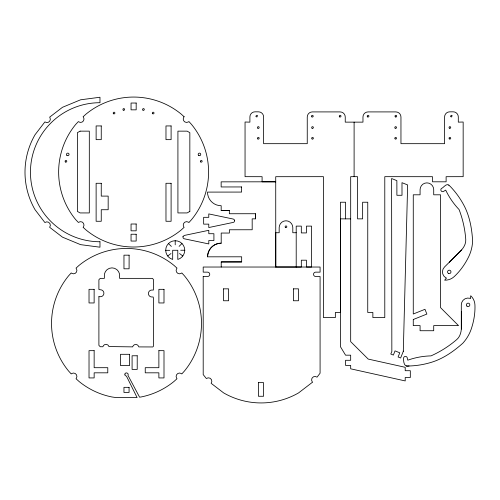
<?xml version="1.0" encoding="UTF-8"?>
<svg xmlns="http://www.w3.org/2000/svg" width="500" height="500" viewBox="0 0 500 500"><rect width="100%" height="100%" fill="white"/><g stroke="black" fill="none" stroke-linecap="round" stroke-linejoin="round"><path stroke-width="0.75" d="M350.688 218.863L340.45 218.863L340.45 346.725L345.562 355.181L350.675 355.181L350.675 360.294L345.562 360.294L345.562 365.406L350.675 365.406L350.675 368.812L405.206 380.931L405.206 377.525L410.319 377.525L410.319 370.706L405.206 370.706L405.206 367.3L368.206 359.075L350.675 341.644L350.688 176.663L357.525 176.663L357.525 218.863L362.638 218.863L362.638 202.225L367.762 202.225L367.738 312.462L372.863 312.462L372.863 317.575L384.787 317.575L384.787 176.663L432.488 176.694L432.488 181.806L446.119 181.806L446.119 176.694L463.162 176.663L463.162 122.019L458.306 122.15L458.306 116.919A5.112 5.112 0 0 0 453.194 111.819L449.706 111.838A5.112 5.112 0 0 0 444.594 116.95L444.594 143.675L400.956 143.675L400.956 117.025A5.112 5.112 0 0 0 395.85 111.912L368.075 111.912A5.112 5.112 0 0 0 362.969 117.025L362.969 122.137L345.244 122.137L345.244 117.025A5.112 5.112 0 0 0 340.131 111.912L312.362 111.912A5.112 5.112 0 0 0 307.25 117.025L307.25 143.675L263.619 143.675L263.619 116.95A5.112 5.112 0 0 0 258.506 111.838L255.019 111.819A5.112 5.112 0 0 0 249.906 116.919L249.906 122.15L245.05 122.019L245.05 176.663L262.094 176.694L262.094 181.806L275.725 181.806L221.15 181.85L221.156 186.962L241.606 186.95M345.575 218.863L345.575 202.225L340.45 202.225L340.469 312.462L335.35 312.462L335.35 317.575L323.425 317.575L323.425 176.663L275.725 176.694L275.756 267L301.319 267.006L301.319 260.194L306.431 260.194L306.431 267.006L311.544 267.006L311.544 226.112L306.431 226.112L306.431 232.925L301.319 232.925L301.319 226.112L296.206 226.112L296.206 267.006M461.337 329.05L461.306 304.856A6.819 6.819 0 0 1 469.888 298.275L470.45 298.506L470.725 295.75A13.312 13.312 0 0 1 474.938 304.856C475.288 313.319 473.781 321.806 470.981 329.781A40.325 40.325 0 0 1 462.856 343.181C454.169 350.919 444.412 357.875 433.331 361.688A83.925 83.925 0 0 1 409.081 365.988C404.075 367.663 403.394 361.694 403.587 358.256A1.85 1.85 0 0 1 405.438 356.4A1.85 1.85 0 0 1 407.294 358.256L407.788 360.188L409.188 359.694A74.837 74.837 0 0 1 431.006 355.881A105.175 105.175 0 0 0 456.831 339.487C459.831 336.962 461.037 332.844 461.337 329.05L461.362 311.644M403.3 351.344L407.644 184.944L401.987 182.681L402.006 195.281L396.894 195.287L396.869 180.637L391.6 178.525L391.844 351.431L390.8 354.031L393.35 355.075L395.031 350.887L399.775 352.788L398.1 356.981L400.637 357.994L403.413 351.05M184.781 250.238C184.775 254.431 181.838 258.325 177.794 259.462L177.794 250.275L172.681 250.275L172.681 259.45C168.663 258.337 165.744 254.475 165.7 250.312A9.544 9.544 0 0 1 175.2 240.731A9.544 9.544 0 0 1 184.781 250.238L180.694 250.238M448.725 185L450.731 186.925A83.925 83.925 0 0 1 464.844 207.113C469.981 217.644 471.962 229.469 472.631 241.075A40.325 40.325 0 0 1 468.9 256.3C465.238 263.919 460.306 270.988 454.075 276.725A13.312 13.312 0 0 1 444.656 280.175L446.413 278.038L445.85 277.806A6.819 6.819 0 0 1 444.438 267.081L460.938 250.656C463.769 247.688 466.087 243.644 465.756 239.431A105.175 105.175 0 0 0 459.094 209.575A74.837 74.837 0 0 1 446.362 191.45L445.719 190.119L444 191.131A1.85 1.85 0 0 1 441.381 191.131A1.85 1.85 0 0 1 441.381 188.512C443.537 187.913 446.206 182.925 448.894 185.156M179.081 246.4L181.962 243.5M449.275 262.319L461.562 250M167.719 256.012L170.969 253.531M257.006 116.919C258.975 113.362 254.069 116.506 256.569 116.919M451.644 116.919C453.606 113.362 448.7 116.506 451.2 116.919M241.6 186.944L241.612 192.075L207.5 192.1A13.631 13.631 0 0 0 221.175 205.719L221.175 210.481L229.35 210.469L229.356 213.744L255.456 213.725L255.456 218.85L252.175 218.85L252.188 229.756L229.369 229.775L229.375 233.05L221.194 233.05L221.206 243.181A13.631 13.631 0 0 0 207.581 256.825L241.663 256.8L241.669 261.925L221.219 261.938L221.225 267.05M221.175 210.481L229.356 210.475M296.206 232.731L292.8 232.731L292.8 227.606A6.819 6.819 0 0 0 285.988 220.787A6.819 6.819 0 0 0 279.169 227.606L279.169 232.731L275.763 232.731L275.763 267.006M165.7 250.312L169.788 250.312M221.213 261.938L241.663 261.919M406.3 365.931L409.081 365.988M179.525 253.512L182.787 255.981M168.463 243.556L171.369 246.431M175.2 240.731L175.219 244.819M255.45 213.719L255.456 218.844M354.106 122.137L354.106 176.663M207.581 256.819A13.631 13.631 0 0 1 221.2 243.175M94.15 350.662L94.15 367.694L107.781 367.694L107.781 372.819L94.15 372.819L94.15 377.931L89.025 377.931L89.025 350.662L94.15 350.662M99.975 241.75L99.975 247.2L80.569 244.644L62.488 237.156L49.65 227.306A3.388 3.388 0 0 0 44.894 222.55L35.044 209.713A74.975 74.975 0 0 1 35.044 134.738L44.9 121.894A3.381 3.381 0 0 0 50.081 117.919L49.644 117.15L62.488 107.294L80.569 99.806L99.975 97.25L99.975 102.706A69.525 69.525 0 0 0 30.45 172.225A69.525 69.525 0 0 0 99.975 241.75M158.875 350.662L158.875 367.694L145.244 367.694L145.244 372.819L158.875 372.819L158.875 377.931L164 377.931L164 350.662L158.875 350.662M203.2 276.506L203.2 374.6L206.35 378.525A3.406 3.406 0 0 1 211.131 383.306L223.619 392.887A74.975 74.975 0 0 0 298.594 392.887L312.544 382.188L312.281 381.925A3.406 3.406 0 0 1 317.062 377.15L320.081 373.212L320.081 276.506L315.719 276.506A2.181 2.181 0 0 1 313.538 274.325A2.181 2.181 0 0 1 315.719 272.144L320.081 272.144L320.081 267.031L203.2 267.031L203.2 272.144L207.562 272.144A2.181 2.181 0 0 1 209.744 274.325A2.181 2.181 0 0 1 207.562 276.506L203.2 276.506M223.506 288.844L223.506 300.756L228.612 300.756L228.612 288.844L223.506 288.844M258.438 382.638L258.438 396.269L263.55 396.269L263.55 382.638L258.438 382.638M293.375 288.844L293.375 300.756L298.488 300.756L298.488 288.844L293.375 288.844M413.269 319.513L413.269 325.619L420.081 325.619L420.081 330.731L433.713 330.731L433.713 325.619L458.525 325.619L440.531 307.625L440.531 194.806L433.713 194.806L433.713 189.694A6.819 6.819 0 0 0 426.9 182.875A6.819 6.819 0 0 0 420.081 189.694L420.081 194.806L413.269 194.806L413.269 314.006L424.969 309.312L426.875 314.062L413.269 319.513M129.119 255.169L129.088 268.8L123.963 268.8L123.963 255.169L129.119 255.169M98.906 296.7L98.9 345.381L100.256 346.744L102.875 346.744A3.15 3.15 0 0 1 108.95 346.55L132.694 346.881L132.775 346.512A3.137 3.137 0 0 1 138.556 346.213L138.787 346.912L152.775 346.956L153.431 346.294L153.431 298.106L153.169 296.988L151.881 296.988A3.469 3.469 0 0 1 148.406 293.512A3.469 3.469 0 0 1 151.881 290.044L153.406 290.044L153.431 279.431L152.363 278.363L119.625 278.363L119.625 276.569A7.7 7.7 0 0 0 111.994 267.869A7.7 7.7 0 0 0 104.356 276.569L104.356 278.363L100.244 278.363L98.9 279.706L98.9 289.556L100.431 289.756A3.469 3.469 0 0 1 103.9 293.225A3.469 3.469 0 0 1 100.431 296.7L98.906 296.7M124.869 374.081L125.037 375.375L126.512 376.225L137.094 397.562L115.938 397.562L111.888 396.962A74.975 74.975 0 0 1 78.95 381.388L76.013 378.719L76.45 378.15A3.406 3.406 0 0 0 71.794 373.494L71.225 373.931L68.556 370.994A74.975 74.975 0 0 1 68.556 275.863L71.225 272.925L71.794 273.363A3.406 3.406 0 0 0 76.45 268.712L76.013 268.137L78.95 265.475A74.975 74.975 0 0 1 174.075 265.475L177.019 268.137L176.575 268.712A3.406 3.406 0 0 0 181.231 273.363L181.806 272.925L184.469 275.863A74.975 74.975 0 0 1 184.469 370.994L181.806 373.931L181.231 373.494A3.406 3.406 0 0 0 176.575 378.15L177.019 378.719L174.075 381.388A74.975 74.975 0 0 1 141.144 396.962L139.594 397.194L127.987 375.375C129.288 373.25 125.456 371.669 124.869 374.081M182.956 236.681L183.131 237.975L184.163 238.769L208.8 243.938L208.8 240.531L213.912 240.531L213.912 233.713L208.8 233.713L208.8 230.306L184.163 235.475L182.956 236.681M234.669 220.725L234.169 221.931L233.406 222.375L208.769 227.544L208.769 224.137L203.656 224.137L203.656 217.319L208.769 217.319L208.769 213.912L233.406 219.081L234.438 219.875L234.669 220.725M184.119 116.744L183.663 117.35A3.406 3.406 0 0 0 188.363 121.962L188.906 121.538L191.569 124.475A74.975 74.975 0 0 1 191.569 219.6L188.906 222.544L188.331 222.106A3.406 3.406 0 0 0 183.681 226.756L184.119 227.331L181.181 229.994A74.975 74.975 0 0 1 86.05 229.994L83.106 227.325L83.4 227A3.406 3.406 0 0 0 78.4 222.456L75.656 219.6A74.975 74.975 0 0 1 75.656 124.475L78.375 121.606A3.406 3.406 0 0 0 83.419 117.106L83.106 116.756L86.05 114.081A74.975 74.975 0 0 1 181.181 114.081L184.119 116.744M80.113 131.144L77.394 132.656L77.394 211.419L80.113 212.938L89.312 212.938L89.312 131.144L80.113 131.144M189.838 211.419L187.113 212.938L177.919 212.938L177.919 131.144L187.113 131.144L189.838 132.656L189.838 211.419M136.175 103.031L131.05 103.031L131.05 109.844L136.175 109.844L136.175 103.031M101.25 125.938L96.125 125.938L96.125 139.65L101.25 139.65L101.25 125.938M171.1 125.938L165.975 125.938L165.975 139.65L171.1 139.65L171.1 125.938M101.25 183.287L96.125 183.287L96.125 221.275L101.25 221.275L101.25 209.731L108.169 209.731L108.169 196.1L101.25 196.106L101.25 183.287M171.1 183.287L165.975 183.287L165.975 221.275L171.1 221.275L171.1 183.287M136.169 224.013L131.056 224.013L131.056 230.825L136.169 230.825L136.169 224.013M136.175 234.237L131.05 234.237L131.05 241.05L136.175 241.05L136.175 234.237M94.138 289.325L89.025 289.325L89.025 302.956L94.138 302.956L94.138 289.325M164 289.325L158.887 289.325L158.887 302.956L164 302.956L164 289.325M129.575 354.306L120.487 354.306L120.487 365.562L129.575 365.562L129.575 354.306M137.213 355.775L132.088 355.775L132.088 369.406L137.213 369.406L137.213 355.775M129.069 387.337L123.956 387.337L123.956 392.45L129.069 392.45L129.069 387.337M285.556 227.506A0.85 0.85 0 0 0 286.837 226.769A0.85 0.85 0 0 0 285.556 226.031A0.85 0.85 0 0 0 285.556 227.506M312.094 138.963A0.844 0.844 0 0 0 313.381 138.269A0.844 0.844 0 0 0 312.131 137.5A0.844 0.844 0 0 0 312.094 138.963M312.094 128.231A0.844 0.844 0 0 0 313.381 127.531A0.844 0.844 0 0 0 312.131 126.769A0.844 0.844 0 0 0 312.094 128.231M257.894 138.963A0.844 0.844 0 0 0 259.175 138.269A0.844 0.844 0 0 0 257.925 137.5A0.844 0.844 0 0 0 257.894 138.963M257.894 128.225A0.844 0.844 0 0 0 259.175 127.525A0.844 0.844 0 0 0 257.925 126.762A0.844 0.844 0 0 0 257.894 128.225M311.938 116.912A0.85 0.85 0 0 0 313.212 116.175A0.85 0.85 0 0 0 311.938 115.431A0.85 0.85 0 0 0 311.938 116.912M339.706 116.912A0.85 0.85 0 0 0 340.988 116.175A0.85 0.85 0 0 0 339.706 115.431A0.85 0.85 0 0 0 339.706 116.912M395.094 138.856A0.844 0.844 0 0 0 396.494 138.444A0.844 0.844 0 0 0 395.438 137.431A0.844 0.844 0 0 0 395.094 138.856M395.094 128.125A0.844 0.844 0 0 0 396.494 127.706A0.844 0.844 0 0 0 395.438 126.7A0.844 0.844 0 0 0 395.094 128.125M449.3 138.856A0.844 0.844 0 0 0 450.7 138.444A0.844 0.844 0 0 0 449.637 137.431A0.844 0.844 0 0 0 449.3 138.856M449.3 128.112A0.844 0.844 0 0 0 450.7 127.7A0.844 0.844 0 0 0 449.637 126.694A0.844 0.844 0 0 0 449.3 128.112M395.419 116.912A0.85 0.85 0 0 0 396.7 116.175A0.85 0.85 0 0 0 395.419 115.431A0.85 0.85 0 0 0 395.419 116.912M367.65 116.912A0.85 0.85 0 0 0 368.931 116.175A0.85 0.85 0 0 0 367.65 115.431A0.85 0.85 0 0 0 367.65 116.912M466.912 306.075A1.719 1.719 0 0 0 469.781 305.294A1.719 1.719 0 0 0 467.675 303.2A1.719 1.719 0 0 0 466.912 306.075M448.394 273.387A1.719 1.719 0 0 0 450.975 271.906A1.719 1.719 0 0 0 448.4 270.413A1.719 1.719 0 0 0 448.394 273.387M65.512 162.019A0.85 0.85 0 0 0 66.794 161.287A0.85 0.85 0 0 0 65.519 160.544A0.85 0.85 0 0 0 65.512 162.019M200.756 161.95A0.85 0.85 0 0 0 202.131 161.412A0.85 0.85 0 0 0 200.975 160.494A0.85 0.85 0 0 0 200.756 161.95M152.562 113.65A0.85 0.85 0 0 0 153.994 113.269A0.85 0.85 0 0 0 152.95 112.225A0.85 0.85 0 0 0 152.562 113.65M113.637 113.787A0.85 0.85 0 0 0 114.913 113.05A0.85 0.85 0 0 0 113.637 112.312A0.85 0.85 0 0 0 113.637 113.787M123.231 110.1A0.85 0.85 0 0 0 124.612 109.588A0.85 0.85 0 0 0 123.475 108.644A0.85 0.85 0 0 0 123.231 110.1M142.963 110.138A0.85 0.85 0 0 0 144.306 109.519A0.85 0.85 0 0 0 143.1 108.669A0.85 0.85 0 0 0 142.963 110.138M198.819 155.506A1.275 1.275 0 0 0 200.738 154.4A1.275 1.275 0 0 0 198.819 153.294A1.275 1.275 0 0 0 198.819 155.506M66.869 155.3A1.275 1.275 0 0 0 69.006 154.731A1.275 1.275 0 0 0 67.438 153.162A1.275 1.275 0 0 0 66.869 155.3"/></g></svg>
